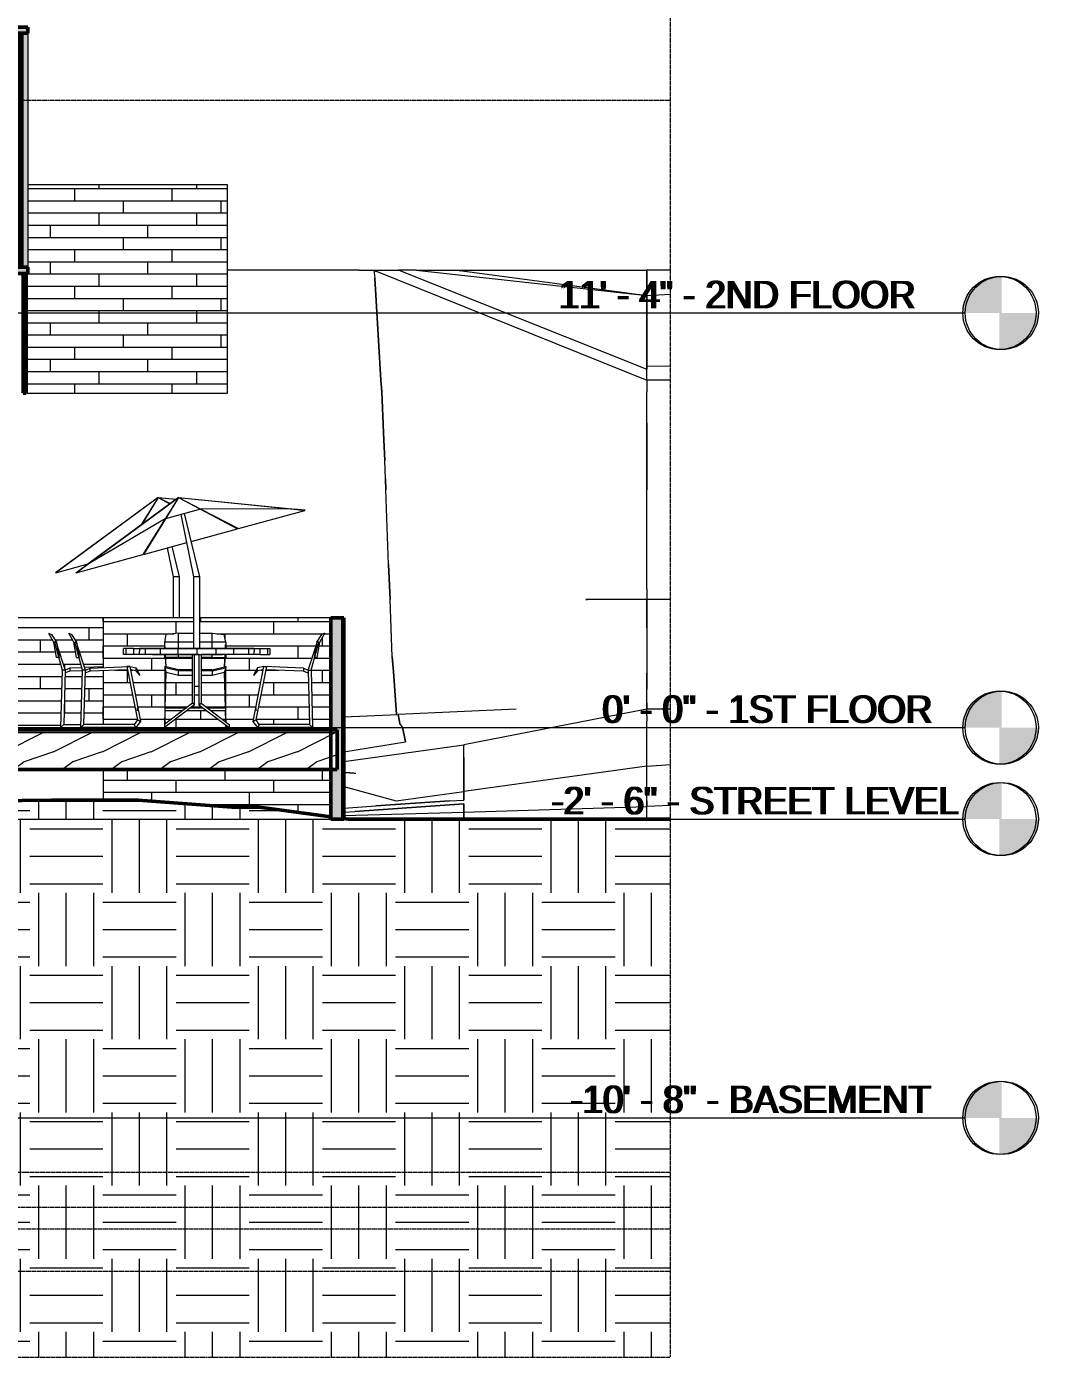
# Model space of a CAD drawing. Header units: inches. Extents: x 1814 to 6957, y -360 to 681.
# Drawn here: x 3860.8 to 4192.7, y -206.6 to 229.9 of the extents above; entities that cross this region are included whole.
import ezdxf

# ---------------------------------------------------------------- set-up
doc = ezdxf.new("R2010")
doc.units = ezdxf.units.IN
doc.header["$MEASUREMENT"] = 0
for name, pattern in [('Aligning Line 1_8_', [0.25, 0.125, -0.125]), ('Grid Line 1_2_', [0.875, 0.5, -0.125, 0.125, -0.125]), ('Hidden 1_8_', [0.1875, 0.125, -0.0625])]:
    doc.linetypes.add(name, pattern=pattern)
for name, color, linetype, lineweight in [('0-1', 7, 'Continuous', 5), ('0-3', 121, 'Continuous', 5), ('0-6', 165, 'Continuous', 5), ('A-DETL-HDLN-1', 250, 'Hidden 1_8_', 9), ('A-FLOR-7', 192, 'Continuous', 5), ('A-FLOR-8', 192, 'Continuous', 50), ('A-FLOR-LEVL', 51, 'Continuous', 9), ('A-FLOR-LEVL-1', 51, 'Grid Line 1_2_', 9), ('A-FLOR-LEVL-2', 191, 'Continuous', 9), ('A-FLOR-LEVL-3', 147, 'Continuous', 9), ('A-FLOR-MCUT', 51, 'Continuous', 13), ('A-FLOR-PATT-2', 8, 'Continuous', 9), ('A-GLAZ', 151, 'Continuous', 13), ('A-GLAZ-2', 151, 'Continuous', 50), ('A-WALL', 113, 'Continuous', 13), ('A-WALL-4', 113, 'Continuous', 5), ('A-WALL-6', 113, 'Continuous', 50), ('A-WALL-PATT-2', 251, 'Continuous', 9), ('C-TOPO', 7, 'Continuous', 9), ('C-TOPO-1', 90, 'Continuous', 50), ('C-TOPO-2', 250, 'Continuous', 9), ('G-ANNO-SYMB', 111, 'Aligning Line 1_8_', 9), ('G-ANNO-SYMB-1', 191, 'Aligning Line 1_8_', 9), ('G-ANNO-SYMB-2', 147, 'Aligning Line 1_8_', 9), ('G-IMPT', 8, 'Continuous', 9), ('L-SITE', 91, 'Continuous', 9)]:
    doc.layers.add(name, color=color, linetype=linetype, lineweight=lineweight)
doc.styles.add('Century Gothic', font='ufonts.com_century-gothic.ttf', dxfattribs={"height": 9})
pattern_1 = [(0, (3261.815, 68.768), (24, 24), [24, -24]), (0, (3261.815, 77.768), (24, 24), [24, -24]), (0, (3261.815, 86.768), (24, 24), [24, -24]), (90, (3264.815, 89.768), (-24, 24), [24, -24]), (90, (3273.815, 89.768), (-24, 24), [24, -24]), (90, (3282.815, 89.768), (-24, 24), [24, -24])]

# ---------------------------------------------------------------- blocks, each defined once
blk = doc.blocks.new('Level - Level Head - Circle-V78-SECTION _ CENTER LOOKING WEST')
at = {"layer": 'A-FLOR-LEVL'}
h = blk.add_hatch(color=256, dxfattribs=at)
edge = h.paths.add_edge_path(flags=0)
edge.add_line((4180.71, 0), (4168.71, 0))
edge.add_arc((4180.71, 0), 12, 90, 180, ccw=False)
edge.add_line((4180.71, 12), (4180.71, 0))
h = blk.add_hatch(color=256, dxfattribs=at)
edge = h.paths.add_edge_path(flags=0)
edge.add_line((4180.71, -12), (4180.71, 0))
edge.add_line((4180.71, 0), (4192.71, 0))
edge.add_arc((4180.71, 0), 12, 270, 360, ccw=False)
at = {"layer": 'A-FLOR-LEVL-2'}
blk.add_circle((4180.71, 0), 12, dxfattribs=at)
blk = doc.blocks.new('CTR - 2nd Phase_rvt-1-SECTION _ CENTER LOOKING WEST')
at = {"layer": 'A-FLOR-LEVL-1'}
for p, q in [((1814.21, 136), (4168.71, 136)), ((1814.21, 0), (4168.71, 0)), ((1814.21, -30), (4168.71, -30)), ((1814.21, -128), (4168.71, -128))]:
    blk.add_line(p, q, dxfattribs=at)
at = {"layer": 'G-ANNO-SYMB-1'}
blk.add_line((1910.88, -164.42), (4071.99, -164.42), dxfattribs=at)
at = {"layer": '0-3'}
for p in [(0, 136), (0, 0), (0, -30), (0, -128)]:
    blk.add_blockref('Level - Level Head - Circle-V78-SECTION _ CENTER LOOKING WEST', p, dxfattribs=at)
at = {"layer": 'A-FLOR-LEVL', "char_height": 9, "attachment_point": 1, "style": 'Century Gothic'}
for s, insert, width in [('11\' - 4" - 2ND FLOOR', (4035.85, 146.55), 147.258), ('0\' - 0" - 1ST FLOOR', (4050.1, 10.55), 129.987), ('-2\' - 6" - STREET LEVEL', (4033.36, -19.45), 150.288), ('-10\' - 8" - BASEMENT', (4039.59, -117.45), 142.713)]:
    blk.add_mtext(s, dxfattribs=dict(at, insert=insert, width=width))
blk = doc.blocks.new('CTR  - Topography_rvt-1-SECTION _ CENTER LOOKING WEST')
at = {"layer": 'C-TOPO'}
h = blk.add_hatch(dxfattribs=at)
h.set_pattern_fill('FP_4', color=256, style=0, pattern_type=2)
h.set_pattern_definition(pattern_1)
h.paths.add_polyline_path([(3936.92, -206.57), (4004.23, -206.57), (4004.23, -30), (3966.3, -30), (3964.85, -29.8), (3964.85, -30), (3960.6, -30), (3960.6, -29.23), (3936.92, -26.05), (3928.18, -26.11), (3897.45, -23.76), (3892.36, -23.81), (3868.93, -23.8), (3831.32, -24.19), (3831.32, -134), (3837.32, -134), (3837.32, -146), (3825.32, -146), (3825.32, -206.57), (3933.46, -206.57)], flags=0)
h = blk.add_hatch(dxfattribs=at)
h.set_pattern_fill('FP_4', color=256, style=0, pattern_type=2)
h.set_pattern_definition(pattern_1)
h.paths.add_polyline_path([(4037.74, -206.57), (4064.23, -206.57), (4064.23, -30), (4004.23, -30), (4004.23, -206.57), (4014.71, -206.57)], flags=0)
h = blk.add_hatch(dxfattribs=at)
h.set_pattern_fill('FP_4', color=256, style=0, pattern_type=2)
h.set_pattern_definition(pattern_1)
h.paths.add_polyline_path([(4071.99, -206.57), (4071.99, -30), (4064.23, -30), (4064.23, -206.57)], flags=0)
at = {"layer": 'C-TOPO-1'}
for p, q in [((3831.32, -24.19), (3868.93, -23.8)), ((3868.93, -23.8), (3892.36, -23.81)), ((3892.36, -23.81), (3897.45, -23.76)), ((3897.45, -23.76), (3928.18, -26.11)), ((3928.18, -26.11), (3936.58, -26.05)), ((3936.58, -26.05), (3936.97, -26.05)), ((3936.97, -26.05), (3939.67, -26.42)), ((3939.67, -26.42), (3960.6, -29.23)), ((3964.85, -29.8), (3966.3, -30)), ((3966.3, -30), (3980.1, -30)), ((3980.1, -30), (4001.84, -30)), ((4001.84, -30), (4004.23, -30)), ((4014.71, -30), (4004.23, -30)), ((4064.23, -30), (4014.71, -30)), ((4071.99, -30), (4064.23, -30))]:
    blk.add_line(p, q, dxfattribs=at)
at = {"layer": 'C-TOPO-2'}
for p, q in [((3969.89, 150), (3926.72, 150)), ((3969.89, 150), (3974.68, 150)), ((3974.68, 150), (3975.1, 147.38)), ((3974.68, 150), (3975.1, 147.38)), ((3974.68, 150), (4064.23, 114)), ((3974.68, 150), (3982.9, 150)), ((3974.68, 150), (3975.53, 149.66)), ((3982.9, 150), (3982.79, 150)), ((3988.65, 150), (3982.9, 150)), ((3982.9, 150), (4064.23, 117.58)), ((3988.65, 150), (3988.28, 150)), ((3988.65, 150), (4064.23, 141.75)), ((3988.65, 150), (4002.08, 150)), ((4002.08, 150), (4064.23, 150)), ((4002.08, 150), (4064.23, 141.75)), ((4002.08, 150), (4003.25, 149.84)), ((4064.23, 141.75), (4064.23, 150)), ((4071.99, 150), (4064.23, 150)), ((4064.23, 150), (4064.23, 141.75)), ((3977.01, 114), (3975.1, 147.38)), ((3975.1, 147.38), (3977.01, 114)), ((4063.97, 141.78), (4064.23, 141.75)), ((4064.23, 141.75), (4071.99, 142.17)), ((4064.23, 118.55), (4064.23, 141.75)), ((4064.23, 141.75), (4064.23, 118.55)), ((4064.23, 118.55), (4071.99, 118.69)), ((4064.23, 118.55), (4071.99, 118.69)), ((4064.23, 117.83), (4064.23, 118.55)), ((4064.23, 118.55), (4064.23, 117.83)), ((3977.01, 114), (3977.35, 110.28)), ((3977.35, 110.28), (3977.01, 114)), ((4064.15, 117.61), (4064.23, 117.58)), ((4064.23, 117.83), (4064.23, 117.58)), ((4064.23, 117.58), (4064.23, 117.83)), ((4064.23, 114), (4064.23, 117.58)), ((4064.23, 114), (4064.23, 117.58)), ((4064.23, 114), (4064.23, 110.12)), ((4071.99, 114), (4064.23, 114)), ((4064.23, 114), (4064.23, 110.12)), ((3977.92, 96.66), (3977.35, 110.28)), ((3977.35, 110.28), (3977.92, 96.66)), ((4064.23, 99.95), (4064.23, 110.12)), ((4064.23, 99.95), (4064.23, 110.12)), ((3977.92, 96.66), (3978.36, 87.58)), ((3978.36, 87.58), (3977.92, 96.66)), ((4064.23, 87.39), (4064.23, 99.95)), ((4064.23, 99.95), (4064.23, 87.39)), ((3978.58, 81.57), (3978.36, 87.58)), ((3978.58, 81.57), (3978.36, 87.58)), ((4064.23, 87.39), (4064.23, 78)), ((4064.23, 78), (4064.23, 87.39)), ((3978.69, 78), (3978.58, 81.57)), ((3978.58, 81.57), (3978.69, 78)), ((3979.56, 53.51), (3978.69, 78)), ((3979.56, 53.51), (3978.69, 78)), ((4064.23, 54.94), (4064.23, 78)), ((4064.23, 54.94), (4064.23, 78)), ((3980.1, 42), (3979.56, 53.51)), ((3979.56, 53.51), (3980.1, 42)), ((4064.23, 45.45), (4064.23, 54.94)), ((4064.23, 45.45), (4064.23, 54.94)), ((4064.23, 45.45), (4064.23, 42)), ((4064.23, 45.45), (4064.23, 42)), ((3980.75, 23.2), (3980.1, 42)), ((3980.75, 23.2), (3980.1, 42)), ((4064.23, 42), (4044.22, 42)), ((4044.22, 42), (4044.77, 42)), ((4064.23, 38.43), (4064.23, 42)), ((4071.99, 42), (4064.23, 42)), ((4064.23, 42), (4064.23, 38.43)), ((4064.23, 32.75), (4064.23, 38.43)), ((4064.23, 38.43), (4064.23, 32.75)), ((4064.23, 32.75), (4064.23, 17.81)), ((4064.23, 32.75), (4064.23, 17.81)), ((3980.75, 23.2), (3981.16, 18.41)), ((3981.16, 18.41), (3980.75, 23.2)), ((3982.18, 4.31), (3981.16, 18.41)), ((3981.16, 18.41), (3982.18, 4.31)), ((4064.23, 12.54), (4064.23, 17.81)), ((4064.23, 17.81), (4064.23, 12.54)), ((4064.23, 8.17), (4064.23, 12.54)), ((4064.23, 8.17), (4064.23, 12.54)), ((4021.4, 6), (3982.67, 4.33)), ((4064.23, 6), (4004.23, -5.68)), ((4021.4, 6), (4020.86, 5.96)), ((4064.23, 6), (4064.23, 8.17)), ((4064.23, 8.17), (4064.23, 6)), ((4064.23, 6), (4071.99, 6.14)), ((4064.23, 3.87), (4064.23, 6)), ((4071.99, 6), (4064.23, 6)), ((4064.23, 6), (4064.43, 6)), ((4064.23, 3.87), (4064.23, 6)), ((3964.85, 3.57), (3982.67, 4.33)), ((3982.67, 4.33), (3983.22, 1.36)), ((3983.22, 1.36), (3982.67, 4.33)), ((3984.16, 0.17), (3983.22, 1.36)), ((3984.16, 0.17), (3983.22, 1.36)), ((3984.16, 0.17), (3985.12, -4.65)), ((3985.12, -4.65), (3984.16, 0.17)), ((4064.23, 3.87), (4064.23, 2.09)), ((4064.23, 3.87), (4064.23, 2.09)), ((4064.23, -12.6), (4064.23, 2.09)), ((4064.23, -12.6), (4064.23, 2.09)), ((3830.82, -0.64), (3885.92, 0)), ((3868.79, -0.75), (3885.92, 0)), ((3964.85, -7.97), (3985.12, -4.65)), ((3964.85, -7.97), (3985.12, -4.65)), ((3964.85, -11.12), (4004.23, -5.68)), ((3964.85, -11.12), (4004.23, -5.68)), ((4004.23, -5.68), (4004.71, -5.58)), ((4004.23, -6.54), (4004.23, -5.68)), ((4004.23, -6.54), (4004.23, -5.68)), ((4004.23, -9.76), (4004.23, -6.54)), ((4004.23, -9.76), (4004.23, -6.54)), ((4004.23, -9.76), (4004.23, -20.92)), ((4004.23, -20.92), (4004.23, -9.76)), ((4064.23, -12.6), (4004.23, -20.92)), ((4064.23, -12.6), (4071.99, -12.09)), ((4064.23, -19.19), (4064.23, -12.6)), ((4064.23, -19.19), (4064.23, -12.6)), ((3964.85, -19.34), (3982.04, -24)), ((3982.04, -24), (4004.23, -20.92)), ((4004.23, -22.7), (4004.23, -20.92)), ((4004.23, -20.92), (4004.23, -22.7)), ((4064.23, -24), (4064.23, -19.19)), ((4064.23, -24), (4064.23, -19.19)), ((3831.32, -24.19), (3868.93, -23.8)), ((3868.93, -23.8), (3892.36, -23.81)), ((3892.36, -23.81), (3897.45, -23.76)), ((3928.18, -26.11), (3897.45, -23.76)), ((3936.58, -26.05), (3928.18, -26.11)), ((3936.97, -26.05), (3936.58, -26.05)), ((3936.97, -26.05), (3939.67, -26.42)), ((3964.85, -26.46), (3975.42, -25.71)), ((3964.85, -26.46), (3975.42, -25.71)), ((3968.53, -27.49), (4004.23, -24.96)), ((4004.23, -24.96), (3968.53, -27.49)), ((3975.42, -25.71), (3999.55, -24)), ((3999.55, -24), (3975.42, -25.71)), ((3999.55, -24), (4004.23, -23.76)), ((3999.55, -24), (4004.23, -23.76)), ((4004.23, -23.76), (4004.23, -22.7)), ((4004.23, -22.7), (4004.23, -23.76)), ((4004.23, -27.76), (4004.23, -24.96)), ((4004.23, -24.96), (4004.23, -27.76)), ((4004.23, -27.76), (4064.23, -25.83)), ((4064.23, -25.83), (4064.23, -24)), ((4064.23, -24), (4064.23, -25.83)), ((4071.99, -25.58), (4064.23, -25.83)), ((4064.23, -30), (4064.23, -25.83)), ((4064.23, -30), (4064.23, -25.83)), ((3939.67, -26.42), (3960.6, -29.23)), ((3964.85, -27.74), (3968.53, -27.49)), ((3964.85, -28.88), (4004.23, -27.76)), ((3964.85, -29.8), (3966.3, -30)), ((3964.87, -27.75), (3968.53, -27.49)), ((3965.83, -30), (3966.3, -30)), ((3966.3, -30), (3980.1, -30)), ((3979.21, -30), (4004.23, -29.91)), ((3979.21, -30), (4004.23, -29.91)), ((3980.1, -30), (4001.84, -30)), ((4001.84, -30), (4004.23, -30)), ((4004.23, -27.76), (4004.23, -29.91)), ((4004.23, -29.91), (4004.23, -27.76)), ((4014.71, -30), (4004.23, -30)), ((4064.23, -30), (4014.71, -30)), ((4071.99, -30), (4064.23, -30))]:
    blk.add_line(p, q, dxfattribs=at)
blk = doc.blocks.new('Level - Level Head - Circle-V79-SECTION _ CENTER LOOKING WEST')
at = {"layer": 'A-FLOR-LEVL'}
h = blk.add_hatch(color=256, dxfattribs=at)
edge = h.paths.add_edge_path(flags=0)
edge.add_line((4180.71, 0), (4168.71, 0))
edge.add_arc((4180.71, 0), 12, 90, 180, ccw=False)
edge.add_line((4180.71, 12), (4180.71, 0))
h = blk.add_hatch(color=256, dxfattribs=at)
edge = h.paths.add_edge_path(flags=0)
edge.add_line((4180.71, -12), (4180.71, 0))
edge.add_line((4180.71, 0), (4192.71, 0))
edge.add_arc((4180.71, 0), 12, 270, 360, ccw=False)
at = {"layer": 'A-FLOR-LEVL-3'}
blk.add_circle((4180.71, 0), 12, dxfattribs=at)
blk = doc.blocks.new('CTR - 1st Phase - Common Walls_rvt-1-SECTION _ CENTER LOOKING WEST')
at = {"layer": 'A-DETL-HDLN-1'}
blk.add_line((3968.81, -15.05), (3964.85, -14.72), dxfattribs=at)
at = {"layer": 'A-FLOR-LEVL-1'}
for p, q in [((1814.21, 136), (4168.71, 136)), ((1814.21, 0), (4168.71, 0)), ((1814.21, -30), (4168.71, -30)), ((1814.21, -128), (4168.71, -128))]:
    blk.add_line(p, q, dxfattribs=at)
at = {"layer": 'G-ANNO-SYMB-2'}
for p, q in [((4071.96, 526.95), (4071.96, -145.84)), ((1910.88, 0), (4071.99, 0)), ((1910.96, -145.84), (4071.96, -145.84)), ((1910.88, -164.42), (4071.99, -164.42))]:
    blk.add_line(p, q, dxfattribs=at)
at = {"layer": '0-6'}
for p in [(0, 136), (0, 0), (0, -30), (0, -128)]:
    blk.add_blockref('Level - Level Head - Circle-V79-SECTION _ CENTER LOOKING WEST', p, dxfattribs=at)
at = {"layer": 'A-FLOR-LEVL', "char_height": 9, "attachment_point": 1, "style": 'Century Gothic'}
for s, insert, width in [('11\' - 4" - 2ND FLOOR', (4035.85, 146.55), 147.258), ('0\' - 0" - 1ST FLOOR', (4050.1, 10.55), 129.987), ('-2\' - 6" - STREET LEVEL', (4033.36, -19.45), 150.288), ('-10\' - 8" - BASEMENT', (4039.59, -117.45), 142.713)]:
    blk.add_mtext(s, dxfattribs=dict(at, insert=insert, width=width))
blk = doc.blocks.new('CTR - 1st Phase -Stairs _ Elevators_rvt-1-SECTION _ CENTER LOOKING WEST')
at = {"layer": 'A-FLOR-LEVL-1'}
for p, q in [((1814.21, 136), (4168.71, 136)), ((1814.21, 0), (4168.71, 0)), ((1814.21, -30), (4168.71, -30)), ((1814.21, -128), (4168.71, -128))]:
    blk.add_line(p, q, dxfattribs=at)
at = {"layer": 'G-ANNO-SYMB-2'}
for p in [(4071.96, 526.95), (1910.96, -206.49)]:
    blk.add_line(p, (4071.96, -206.49), dxfattribs=at)
at = {"layer": '0-6'}
for p in [(0, 136), (0, 0), (0, -30), (0, -128)]:
    blk.add_blockref('Level - Level Head - Circle-V79-SECTION _ CENTER LOOKING WEST', p, dxfattribs=at)
at = {"layer": 'A-FLOR-LEVL', "char_height": 9, "attachment_point": 1, "style": 'Century Gothic'}
for s, insert, width in [('11\' - 4" - 2ND FLOOR', (4035.85, 146.55), 147.258), ('0\' - 0" - 1ST FLOOR', (4050.1, 10.55), 129.987), ('-2\' - 6" - STREET LEVEL', (4033.36, -19.45), 150.288), ('-10\' - 8" - BASEMENT', (4039.59, -117.45), 142.713)]:
    blk.add_mtext(s, dxfattribs=dict(at, insert=insert, width=width))
blk = doc.blocks.new('Outdoor Table01 - 02ZUTB01_dwg-V18-SECTION _ CENTER LOOKING WEST')
at = {"layer": 'G-IMPT'}
for p, q in [((3903.98, 75.5), (3870.3, 50.77)), ((3903.98, 75.5), (3870.3, 50.77)), ((3903.98, 75.5), (3870.41, 50.8)), ((3903.98, 75.5), (3898.29, 66.41)), ((3903.98, 75.5), (3898.48, 66.55)), ((3903.98, 75.5), (3909.83, 74.91)), ((3903.98, 75.5), (3909.83, 74.91)), ((3903.98, 75.5), (3907.85, 73.45)), ((3903.98, 75.5), (3907.88, 73.47)), ((3903.98, 75.5), (3909.83, 74.9)), ((3927.76, 66.44), (3927.98, 66.5)), ((3900.27, 58.94), (3900.49, 59)), ((3908.98, 49.5), (3907.08, 58.98)), ((3910.98, 49.5), (3908.6, 59.4)), ((3870.41, 50.8), (3880.98, 53.68)), ((3908.98, 36), (3908.98, 49.5)), ((3910.98, 49.5), (3908.98, 49.5)), ((3910.98, 36), (3910.98, 49.5)), ((3867.99, 31), (3868.99, 30.5)), ((3867.99, 31), (3869.61, 28)), ((3868.99, 30.5), (3870.61, 28)), ((3869.61, 28), (3870.48, 23)), ((3869.61, 28), (3869.98, 28)), ((3870.48, 28), (3869.98, 28)), ((3869.98, 28), (3872.48, 18.83)), ((3870.48, 28), (3870.74, 27.21)), ((3870.48, 28), (3870.61, 28)), ((3870.61, 28), (3871.48, 23)), ((3870.76, 27.15), (3873.48, 18.83)), ((3871.34, 23), (3870.48, 23)), ((3871.48, 23), (3871.42, 23)), ((3872.48, 18.83), (3871.98, 0)), ((3873.48, 18.83), (3872.48, 18.83)), ((3873.48, 18.83), (3872.98, 1)), ((3874.98, 18.48), (3873.46, 17.98)), ((3874.98, 19.48), (3873.48, 18.83)), ((3878.92, 19.64), (3874.98, 19.48)), ((3874.98, 19.48), (3874.98, 18.48)), ((3879.13, 18.65), (3874.98, 18.48)), ((3885.92, 19.92), (3879.86, 19.68)), ((3871.98, 0), (3872.98, 1)), ((3871.98, 0), (3878.64, 0)), ((3872.98, 1), (3878.66, 1))]:
    blk.add_line(p, q, dxfattribs=at)
blk = doc.blocks.new('Outdoor Table01 - Outdoor Table01-V19-SECTION _ CENTER LOOKING WEST')
blk.add_blockref('Outdoor Table01 - 02ZUTB01_dwg-V18-SECTION _ CENTER LOOKING WEST', (0, 0))
blk = doc.blocks.new('Outdoor Table01 - 02ZUTB01_dwg-V20-SECTION _ CENTER LOOKING WEST')
at = {"layer": 'G-IMPT'}
for p, q in [((3876.96, 50.77), (3910.64, 75.5)), ((3880.01, 53.01), (3910.64, 75.5)), ((3910.64, 75.5), (3880.6, 53.4)), ((3910.64, 75.5), (3906.24, 68.49)), ((3910.64, 75.5), (3906.35, 68.53)), ((3910.64, 75.5), (3952.21, 71.29)), ((3910.64, 75.5), (3917.87, 71.67)), ((3910.64, 75.5), (3948.44, 71.67)), ((3910.64, 75.5), (3947.73, 71.71)), ((3910.64, 75.5), (3917.98, 71.69)), ((3917.87, 71.67), (3906.35, 68.53)), ((3915.64, 49.5), (3911.55, 69.95)), ((3917.64, 49.5), (3912.66, 70.25)), ((3917.87, 71.67), (3930.02, 65.24)), ((3947.73, 71.71), (3917.98, 71.69)), ((3917.98, 71.69), (3930.27, 65.31)), ((3930.27, 65.31), (3952.1, 71.26)), ((3947.73, 71.71), (3952.1, 71.26)), ((3952.21, 71.29), (3948.44, 71.67)), ((3906.24, 68.49), (3880.6, 53.4)), ((3906.24, 68.49), (3898.89, 56.75)), ((3906.34, 68.52), (3899.15, 56.82)), ((3914.85, 61.1), (3930.02, 65.24)), ((3877.06, 50.8), (3898.89, 56.75)), ((3899.15, 56.82), (3913.4, 60.7)), ((3876.96, 50.77), (3880.01, 53.01)), ((3877.06, 50.8), (3880.6, 53.4)), ((3915.64, 26), (3915.64, 49.5)), ((3917.64, 49.5), (3915.64, 49.5)), ((3917.64, 26), (3917.64, 49.5)), ((3874.65, 31), (3875.65, 30.5)), ((3876.27, 28), (3874.65, 31)), ((3910.64, 31), (3906.64, 30.5)), ((3910.64, 31), (3915.64, 31)), ((3910.64, 28), (3910.64, 31)), ((3917.64, 31), (3921.64, 31)), ((3921.64, 31), (3925.64, 30.5)), ((3921.64, 28), (3921.64, 31)), ((3957.01, 28), (3958.62, 31)), ((3958.62, 31), (3957.62, 30.5)), ((3877.27, 28), (3875.65, 30.5)), ((3877.14, 23), (3876.27, 28)), ((3876.27, 28), (3876.64, 28)), ((3879.14, 18.83), (3876.64, 28)), ((3876.64, 28), (3877.14, 28)), ((3877.4, 27.21), (3877.14, 28)), ((3877.14, 28), (3877.27, 28)), ((3878.14, 23), (3877.27, 28)), ((3880.14, 18.83), (3877.42, 27.15)), ((3906.14, 28), (3906.64, 30.5)), ((3906.14, 26), (3906.14, 28)), ((3910.64, 28), (3906.14, 28)), ((3906.25, 26), (3906.18, 27.21)), ((3915.64, 28), (3910.64, 28)), ((3910.64, 26), (3910.64, 28)), ((3921.64, 28), (3917.64, 28)), ((3926.14, 28), (3921.64, 28)), ((3921.64, 26), (3921.64, 28)), ((3926.14, 28), (3925.64, 30.5)), ((3926.03, 26), (3926.09, 27.21)), ((3926.14, 28), (3926.14, 26)), ((3953.14, 18.83), (3955.86, 27.15)), ((3954.14, 18.83), (3956.64, 28)), ((3956.01, 28), (3955.14, 23)), ((3955.88, 27.21), (3956.14, 28)), ((3956.01, 28), (3957.62, 30.5)), ((3956.01, 28), (3956.14, 28)), ((3956.64, 28), (3956.14, 28)), ((3956.14, 23), (3957.01, 28)), ((3956.64, 28), (3957.01, 28)), ((3877.14, 23), (3878, 23)), ((3878.08, 23), (3878.14, 23)), ((3893.46, 26), (3892.64, 26)), ((3892.64, 24), (3892.64, 26)), ((3893.46, 24), (3892.64, 24)), ((3895.85, 26), (3893.46, 26)), ((3893.46, 24), (3893.46, 26)), ((3895.85, 24), (3893.46, 24)), ((3895.85, 26), (3897.81, 26)), ((3895.85, 26), (3895.85, 24)), ((3897.81, 24), (3895.85, 24)), ((3897.81, 26), (3897.81, 25.03)), ((3897.81, 26), (3902.09, 26)), ((3899.67, 26), (3897.81, 26)), ((3897.81, 24), (3897.81, 25.03)), ((3902.09, 24), (3897.81, 24)), ((3899.67, 24), (3897.81, 24)), ((3904.64, 26), (3899.67, 26)), ((3899.67, 26), (3899.67, 24)), ((3904.64, 24), (3899.67, 24)), ((3902.09, 26), (3908.24, 26)), ((3902.09, 24), (3908.24, 24)), ((3910.43, 26), (3904.64, 26)), ((3904.64, 26), (3904.64, 24)), ((3910.43, 24), (3904.64, 24)), ((3906.14, 23), (3906.14, 24)), ((3910.64, 23), (3906.14, 23)), ((3906.58, 19.9), (3906.36, 24)), ((3906.58, 19.9), (3906.41, 23)), ((3908.24, 26), (3912.74, 26)), ((3908.24, 24), (3912.74, 24)), ((3915.64, 26), (3910.43, 26)), ((3910.43, 26), (3910.43, 24)), ((3915.22, 24), (3910.43, 24)), ((3910.64, 23), (3910.64, 24)), ((3915.22, 23), (3910.64, 23)), ((3912.74, 26), (3916.64, 26)), ((3912.74, 24), (3916.64, 24)), ((3915.22, 8), (3915.22, 24)), ((3915.93, 24), (3915.22, 24)), ((3917.64, 26), (3915.64, 26)), ((3915.93, 7.5), (3915.93, 24)), ((3917.34, 24), (3915.93, 24)), ((3916.64, 26), (3920.54, 26)), ((3916.64, 26), (3916.64, 24)), ((3916.64, 24), (3920.54, 24)), ((3917.34, 24), (3918.05, 24)), ((3917.34, 24), (3917.34, 7.5)), ((3922.85, 26), (3917.64, 26)), ((3918.05, 24), (3918.05, 8)), ((3922.85, 24), (3918.05, 24)), ((3921.64, 23), (3918.05, 23)), ((3920.54, 26), (3925.04, 26)), ((3920.54, 24), (3925.04, 24)), ((3921.64, 23), (3921.64, 24)), ((3921.64, 23), (3926.14, 23)), ((3928.64, 26), (3922.85, 26)), ((3922.85, 26), (3922.85, 24)), ((3928.64, 24), (3922.85, 24)), ((3925.04, 26), (3931.19, 26)), ((3931.19, 24), (3925.04, 24)), ((3925.7, 19.9), (3925.92, 24)), ((3925.86, 23), (3925.7, 19.9)), ((3926.14, 24), (3926.14, 23)), ((3933.61, 26), (3928.64, 26)), ((3928.64, 26), (3928.64, 24)), ((3933.61, 24), (3928.64, 24)), ((3931.19, 26), (3935.47, 26)), ((3935.47, 24), (3931.19, 24)), ((3935.47, 26), (3933.61, 26)), ((3933.61, 26), (3933.61, 24)), ((3935.47, 24), (3933.61, 24)), ((3935.47, 26), (3935.47, 24.97)), ((3935.47, 26), (3937.42, 26)), ((3935.47, 24), (3935.47, 24.97)), ((3937.42, 24), (3935.47, 24)), ((3937.42, 26), (3939.82, 26)), ((3937.42, 24), (3937.42, 26)), ((3937.42, 24), (3939.82, 24)), ((3939.82, 26), (3940.64, 26)), ((3939.82, 26), (3939.82, 24)), ((3939.82, 24), (3940.64, 24)), ((3940.64, 26), (3940.64, 24)), ((3955.2, 23), (3955.14, 23)), ((3956.14, 23), (3955.27, 23)), ((3878.64, 0), (3879.14, 18.83)), ((3880.14, 18.83), (3879.14, 18.83)), ((3879.64, 1), (3880.14, 18.83)), ((3881.64, 18.48), (3880.11, 17.98)), ((3880.14, 18.83), (3881.64, 19.48)), ((3881.64, 19.48), (3894.64, 20)), ((3881.64, 18.48), (3881.64, 19.48)), ((3893.84, 18.97), (3881.64, 18.48)), ((3894.64, 20), (3893.64, 20)), ((3893.64, 20), (3897.14, 2.5)), ((3894.64, 20), (3898.14, 2)), ((3894.64, 20), (3896.77, 19.59)), ((3896.77, 18.59), (3894.84, 18.96)), ((3896.77, 19.59), (3897.55, 18.07)), ((3896.77, 18.59), (3896.77, 19.59)), ((3898.05, 17.07), (3896.77, 18.59)), ((3898.05, 17.07), (3897.55, 18.07)), ((3906.14, 20), (3906.14, 19.59)), ((3910.64, 19), (3906.14, 20)), ((3906.14, 19.59), (3906.14, 2)), ((3906.14, 19.59), (3906.14, 6.5)), ((3906.14, 19.48), (3906.14, 19.59)), ((3906.14, 19.59), (3906.64, 18.07)), ((3910.64, 18.59), (3906.14, 19.59)), ((3906.2, 19.4), (3906.14, 19.48)), ((3906.29, 6.49), (3906.62, 18.13)), ((3906.29, 6.49), (3906.62, 18.13)), ((3906.31, 6.49), (3906.62, 18.12)), ((3910.64, 17.07), (3906.64, 18.07)), ((3915.22, 19), (3910.64, 19)), ((3910.64, 18.59), (3910.64, 19)), ((3915.22, 18.59), (3910.64, 18.59)), ((3910.64, 17.07), (3910.64, 18.59)), ((3921.64, 19), (3918.05, 19)), ((3921.64, 18.59), (3918.05, 18.59)), ((3921.64, 19), (3926.14, 20)), ((3921.64, 18.59), (3926.14, 19.59)), ((3921.64, 19), (3921.64, 18.59)), ((3921.64, 18.59), (3921.64, 17.07)), ((3925.64, 18.07), (3921.64, 17.07)), ((3926.14, 19.59), (3925.64, 18.07)), ((3925.66, 18.13), (3925.98, 6.5)), ((3925.66, 18.13), (3925.98, 6.5)), ((3925.66, 18.12), (3925.96, 6.5)), ((3926.14, 19.48), (3926.08, 19.4)), ((3926.14, 20), (3926.14, 19.59)), ((3926.14, 6.5), (3926.14, 19.59)), ((3926.14, 2), (3926.14, 19.59)), ((3926.14, 19.48), (3926.14, 19.59)), ((3935.14, 2), (3938.64, 20)), ((3936.51, 18.59), (3935.22, 17.07)), ((3935.72, 18.07), (3935.22, 17.07)), ((3936.51, 19.59), (3935.72, 18.07)), ((3936.14, 2.5), (3939.64, 20)), ((3938.64, 20), (3936.51, 19.59)), ((3936.51, 18.59), (3936.51, 19.59)), ((3938.44, 18.96), (3936.51, 18.59)), ((3938.64, 20), (3939.64, 20)), ((3951.64, 19.48), (3938.64, 20)), ((3951.64, 18.48), (3939.43, 18.97)), ((3951.64, 19.48), (3953.14, 18.83)), ((3951.64, 19.48), (3951.64, 18.48)), ((3951.64, 18.48), (3953.16, 17.98)), ((3953.14, 18.83), (3953.64, 1)), ((3953.14, 18.83), (3954.14, 18.83)), ((3954.14, 18.83), (3954.64, 0)), ((3915.22, 17.07), (3910.64, 17.07)), ((3917.34, 13.5), (3915.93, 13.5)), ((3921.64, 17.07), (3918.05, 17.07)), ((3897.14, 5.5), (3897.14, 6.5)), ((3915.22, 8), (3906.03, 1)), ((3915.93, 7.5), (3906.03, 0)), ((3906.14, 6.5), (3906.14, 5.5)), ((3906.14, 6.5), (3913.25, 6.5)), ((3906.14, 5.5), (3906.14, 2.5)), ((3906.14, 1.08), (3906.26, 5.5)), ((3911.94, 5.5), (3906.14, 5.5)), ((3906.14, 1.08), (3906.26, 5.5)), ((3906.17, 1.1), (3906.28, 5.5)), ((3919.98, 5.5), (3913.29, 5.5)), ((3914.61, 6.5), (3918.66, 6.5)), ((3915.93, 7.5), (3915.22, 8)), ((3917.34, 7.5), (3918.05, 8)), ((3917.34, 7.5), (3927.24, 0)), ((3918.05, 8), (3927.24, 1)), ((3920.03, 6.5), (3926.14, 6.5)), ((3926.14, 5.5), (3921.33, 5.5)), ((3925.99, 5.51), (3926.09, 1.88)), ((3926.01, 5.51), (3926.11, 1.86)), ((3926.01, 5.51), (3926.11, 1.86)), ((3926.14, 5.5), (3926.14, 6.5)), ((3926.14, 2.5), (3926.14, 5.5)), ((3936.14, 5.5), (3936.14, 6.5)), ((3878.64, 0), (3879.64, 1)), ((3896.64, 0), (3878.64, 0)), ((3896.14, 1), (3879.64, 1)), ((3897.14, 2.5), (3896.14, 1)), ((3896.64, 0), (3896.14, 1)), ((3898.14, 2), (3896.64, 0)), ((3897.14, 2.5), (3898.14, 2)), ((3906.03, 1), (3906.03, 0)), ((3906.14, 2.5), (3906.14, 1.08)), ((3906.14, 2.5), (3906.14, 2)), ((3906.14, 2), (3906.14, 1.08)), ((3906.14, 0.08), (3906.14, 0)), ((3906.14, 0), (3906.14, 0.08)), ((3906.14, 0), (3906.14, 0.08)), ((3906.14, 0), (3906.14, 0.08)), ((3926.11, 0.86), (3926.14, 0)), ((3926.14, 1.84), (3926.14, 2.5)), ((3926.14, 2.5), (3926.14, 2)), ((3926.14, 1.84), (3926.14, 2)), ((3926.14, 0), (3926.14, 0.84)), ((3926.14, 0.84), (3926.14, 0)), ((3926.14, 0.84), (3926.14, 0)), ((3927.24, 1), (3927.24, 0)), ((3936.14, 2.5), (3935.14, 2)), ((3936.64, 0), (3935.14, 2)), ((3937.14, 1), (3936.14, 2.5)), ((3937.14, 1), (3936.64, 0)), ((3954.64, 0), (3936.64, 0)), ((3953.64, 1), (3937.14, 1)), ((3953.64, 1), (3954.64, 0))]:
    blk.add_line(p, q, dxfattribs=at)
blk = doc.blocks.new('Outdoor Table01 - Outdoor Table01-V21-SECTION _ CENTER LOOKING WEST')
blk.add_blockref('Outdoor Table01 - 02ZUTB01_dwg-V20-SECTION _ CENTER LOOKING WEST', (0, 0))
blk = doc.blocks.new('_THE_ WINDOW _ DOOR - Window - 2nd Floor-V25-SECTION _ CENTER LOOKING WEST')
at = {"layer": 'A-GLAZ'}
h = blk.add_hatch(color=256, dxfattribs=at)
h.paths.add_polyline_path([(3858.97, 149), (3861.22, 149), (3861.22, 151), (3855.22, 151), (3855.22, 149), (3857.97, 149)], flags=0)
h.paths.add_polyline_path([(3860.72, 227.75), (3861.22, 227.75), (3861.22, 229.75), (3855.22, 229.75), (3855.22, 227.75), (3860.7, 227.75)], flags=0)
h = blk.add_hatch(color=256, dxfattribs=at)
h.paths.add_polyline_path([(3855.22, 151), (3858.22, 151), (3858.22, 227.75), (3855.22, 227.75), (3855.22, 154.48)], flags=0)
h.paths.add_polyline_path([(3860.72, 151), (3861.22, 151), (3861.22, 227.75), (3859.22, 227.75), (3859.22, 151), (3859.87, 151)], flags=0)
for points in [[(3859.2, 151), (3859.22, 151), (3859.22, 227.75), (3858.22, 227.75), (3858.22, 151)], [(3860.72, 109.75), (3860.72, 149), (3859.72, 149), (3859.72, 109.75)]]:
    blk.add_hatch(color=256, dxfattribs=at).paths.add_polyline_path(points, flags=0)
for p, q in [((3855.22, 151), (3855.22, 227.75)), ((3861.22, 227.75), (3861.22, 151))]:
    blk.add_line(p, q, dxfattribs=at)
at = {"layer": 'A-GLAZ-2'}
for p, q in [((3855.22, 229.75), (3855.22, 227.75)), ((3861.22, 229.75), (3855.22, 229.75)), ((3855.22, 227.75), (3861.22, 227.75)), ((3859.22, 227.75), (3858.22, 227.75)), ((3858.22, 227.75), (3858.22, 151)), ((3859.22, 151), (3859.22, 227.75)), ((3861.22, 227.75), (3861.22, 229.75)), ((3855.22, 151), (3855.22, 149)), ((3861.22, 151), (3855.22, 151)), ((3855.22, 149), (3861.22, 149)), ((3858.22, 151), (3859.22, 151)), ((3859.72, 149), (3859.72, 109.75)), ((3860.72, 149), (3859.72, 149)), ((3860.72, 109.75), (3860.72, 149)), ((3861.22, 149), (3861.22, 151)), ((3859.72, 109.75), (3860.72, 109.75))]:
    blk.add_line(p, q, dxfattribs=at)
blk = doc.blocks.new('Level - Level Head - Circle-50818-SECTION _ CENTER LOOKING WEST')
at = {"layer": 'A-FLOR-LEVL'}
h = blk.add_hatch(color=256, dxfattribs=at)
edge = h.paths.add_edge_path(flags=0)
edge.add_line((4179.96, 0), (4167.96, 0))
edge.add_arc((4179.96, 0), 12, 90, 180, ccw=False)
edge.add_line((4179.96, 12), (4179.96, 0))
h = blk.add_hatch(color=256, dxfattribs=at)
edge = h.paths.add_edge_path(flags=0)
edge.add_line((4179.96, -12), (4179.96, 0))
edge.add_line((4179.96, 0), (4191.96, 0))
edge.add_arc((4179.96, 0), 12, 270, 360, ccw=False)
blk.add_circle((4179.96, 0), 12, dxfattribs=at)

msp = doc.modelspace()

# ---------------------------------------------------------------- hatches: boundary and pattern name
at = {"layer": 'A-FLOR-7'}
msp.add_hatch(color=256, dxfattribs=at).paths.add_polyline_path([(3869.38, -1.75), (3960.6, -1.73), (3960.6, -0.75), (3829.32, -0.75), (3829.32, -1.75), (3845.95, -1.75)], flags=0)
at = {"layer": 'A-FLOR-PATT-2'}
h = msp.add_hatch(dxfattribs=at)
h.set_pattern_fill('FP_49', color=256, style=0, pattern_type=2)
h.set_pattern_definition([(216.87, (3268.212, 84.761), (47.980943, 31.987086), [7.997, -71.971]), (206.565, (3277.808, 79.963), (-15.993714, -15.99413), [17.881, -17.881]), (198.435, (3277.808, 71.967), (-31.98674, -15.99388), [10.115, -40.461])])
h.paths.add_polyline_path([(3852.43, -13.75), (3962.72, -13.75), (3962.72, -1.75), (3829.32, -1.75), (3829.32, -13.75), (3849.91, -13.75)], flags=0)
at = {"layer": 'A-WALL'}
msp.add_hatch(color=256, dxfattribs=at).paths.add_polyline_path([(3962.24, -30), (3964.1, -30), (3964.1, 36), (3960.6, 36), (3960.6, -1.75), (3962.72, -1.75), (3962.72, -13.75), (3960.6, -13.75), (3960.6, -30)], flags=0)
at = {"layer": 'A-WALL-4'}
msp.add_hatch(color=256, dxfattribs=at).paths.add_polyline_path([(3964.85, -30), (3964.85, 36), (3964.1, 36), (3964.1, -30)], flags=0)
at = {"layer": 'A-WALL-PATT-2'}
h = msp.add_hatch(dxfattribs=at)
h.set_pattern_fill('FP_10', color=256, style=0, pattern_type=2)
h.set_pattern_definition([(0, (3924.599, 136.8), (0, 4), []), (90, (3924.599, 136.8), (-8, 8), [4, -28]), (90, (3940.599, 140.8), (-8, 8), [4, -28])])
h.paths.add_polyline_path([(3926.72, 109.75), (3926.72, 178), (3861.22, 178), (3861.22, 149), (3860.91, 149), (3860.94, 109.75), (3869.38, 109.75)], flags=0)
h = msp.add_hatch(dxfattribs=at)
h.set_pattern_fill('FP_25', color=256, style=0, pattern_type=2)
h.set_pattern_definition([(0, (3825.324, 0.8), (0, 4), []), (90, (3825.324, 0.8), (-8, 8), [4, -28]), (90, (3841.324, 4.8), (-8, 8), [4, -28])])
h.paths.add_polyline_path([(3831.32, -0.64), (3885.92, 0), (3871.98, 0), (3872.48, 18.83), (3871.34, 23), (3870.48, 23), (3869.61, 28), (3867.99, 31), (3868.99, 30.5), (3870.61, 28), (3870.76, 27.15), (3873.48, 18.83), (3874.98, 19.48), (3878.92, 19.64), (3878, 23), (3877.14, 23), (3876.27, 28), (3874.65, 31), (3875.65, 30.5), (3877.27, 28), (3877.42, 27.15), (3879.86, 19.68), (3885.92, 19.92), (3885.92, 36), (3831.32, 36), (3831.32, -0.6)], flags=0)
h.paths.add_polyline_path([(3884.32, 1), (3885.92, 1), (3885.92, 18.65), (3881.64, 18.48), (3880.11, 17.98), (3879.64, 1), (3884.3, 1)], flags=0)
h.paths.add_polyline_path([(3872.98, 1), (3878.66, 1), (3879.13, 18.65), (3874.98, 18.48), (3873.46, 17.98), (3873.17, 7.85)], flags=0)
h = msp.add_hatch(dxfattribs=at)
h.set_pattern_fill('FP_40', color=256, style=0, pattern_type=2)
h.set_pattern_definition([(0, (3885.924, -29.2), (0, 4), []), (90, (3885.924, -29.2), (-8, 8), [4, -28]), (90, (3901.924, -25.2), (-8, 8), [4, -28])])
h.paths.add_polyline_path([(3960.6, -29.23), (3960.6, -13.75), (3885.92, -13.75), (3885.92, -23.81), (3893.83, -23.8), (3897.45, -23.76), (3928.48, -26.11), (3936.99, -26.05), (3953.8, -28.32)], flags=0)
h.paths.add_polyline_path([(3960.6, -0.75), (3960.6, 36), (3917.64, 36), (3917.64, 31), (3921.64, 31), (3925.64, 30.5), (3926.14, 28), (3926.14, 26), (3940.64, 26), (3940.64, 24), (3926.14, 24), (3926.14, 23), (3918.05, 23), (3918.05, 19), (3921.64, 19), (3926.14, 20), (3926.14, 19.48), (3926.08, 19.4), (3925.66, 18.07), (3925.98, 6.5), (3926.14, 6.5), (3926.14, 5.5), (3926.01, 5.5), (3926.14, 1.84), (3927.24, 1), (3927.24, 0), (3926.14, 0.84), (3926.11, 0.86), (3919.98, 5.5), (3913.29, 5.5), (3906.14, 0.08), (3906.14, 0.08), (3906.03, 0), (3906.03, 1), (3906.14, 1.08), (3906.26, 5.5), (3906.14, 5.5), (3906.14, 6.5), (3906.29, 6.5), (3906.62, 18.13), (3906.14, 19.59), (3906.14, 20), (3910.64, 19), (3915.22, 19), (3915.22, 23), (3906.14, 23), (3906.14, 24), (3892.64, 24), (3892.64, 26), (3906.14, 26), (3906.14, 28), (3906.64, 30.5), (3910.64, 31), (3915.64, 31), (3915.64, 36), (3885.92, 36), (3885.92, 19.65), (3894.71, 19.99), (3896.77, 19.59), (3898.05, 17.07), (3896.77, 18.59), (3894.84, 18.96), (3898.14, 2), (3896.64, 0), (3885.92, 0), (3885.92, -0.75), (3936.92, -0.75)], flags=0)
h.paths.add_polyline_path([(3937.14, 0), (3936.64, 0), (3935.14, 2), (3938.44, 18.96), (3936.51, 18.59), (3935.22, 17.07), (3936.51, 19.59), (3938.64, 20), (3939.64, 19.96), (3951.64, 19.48), (3953.14, 18.83), (3955.86, 27.15), (3956.01, 28), (3957.62, 30.5), (3958.62, 31), (3957.01, 28), (3956.14, 23), (3955.27, 23), (3954.14, 18.83), (3954.64, 0), (3938.64, 0)], flags=0)
h.paths.add_polyline_path([(3885.92, 1), (3896.14, 1), (3897.14, 2.5), (3893.84, 18.97), (3885.92, 18.65), (3885.92, 11.21)], flags=0)
h.paths.add_polyline_path([(3953.64, 1), (3953.14, 17.99), (3951.64, 18.48), (3939.43, 18.97), (3936.14, 2.5), (3937.14, 1), (3953.14, 1)], flags=0)
h.paths.add_polyline_path([(3906.17, 1.1), (3911.94, 5.5), (3906.28, 5.5)], flags=0)
h.paths.add_polyline_path([(3926.09, 1.88), (3925.99, 5.5), (3921.33, 5.5), (3925.64, 2.22)], flags=0)
h.paths.add_polyline_path([(3925.64, 6.5), (3925.96, 6.5), (3925.64, 18.07), (3921.64, 17.07), (3918.05, 17.07), (3918.05, 8), (3920.03, 6.5)], flags=0)
h.paths.add_polyline_path([(3913.25, 6.5), (3915.22, 8), (3915.22, 17.07), (3910.64, 17.07), (3906.64, 18.07), (3906.62, 18.06), (3906.31, 6.5), (3911.59, 6.5)], flags=0)
h.paths.add_polyline_path([(3918.66, 6.5), (3917.34, 7.5), (3917.34, 13.5), (3915.93, 13.5), (3915.93, 7.5), (3914.61, 6.5), (3918.05, 6.5)], flags=0)

# ---------------------------------------------------------------- linework, layer by layer
at = {"layer": 'A-FLOR-8'}
for p, q in [((3962.72, -0.75), (3830.82, -0.75)), ((3962.72, -13.75), (3962.72, -0.75)), ((3831.32, -13.75), (3962.72, -13.75))]:
    msp.add_line(p, q, dxfattribs=at)
at = {"layer": 'A-FLOR-LEVL-1'}
for p, q in [((1814.96, 136), (4167.96, 136)), ((1814.96, 0), (4167.96, 0)), ((1814.96, -30), (4167.96, -30)), ((1814.96, -128), (4167.96, -128))]:
    msp.add_line(p, q, dxfattribs=at)
at = {"layer": 'A-FLOR-MCUT'}
msp.add_line((3962.72, -1.75), (3829.32, -1.75), dxfattribs=at)
at = {"layer": 'A-WALL'}
for p, q in [((3926.72, 178), (3861.22, 178)), ((3926.72, 109.75), (3926.72, 178)), ((3860.91, 149), (3860.91, 109.75)), ((3860.91, 109.75), (3926.72, 109.75)), ((3915.64, 36), (3831.32, 36)), ((3885.92, 36), (3885.92, 19.65)), ((3960.6, 36), (3917.64, 36)), ((3964.1, 36), (3964.1, -30)), ((3885.92, 18.65), (3885.92, 1)), ((3885.92, 0), (3885.92, -0.75)), ((3885.92, -13.75), (3885.92, -23.81))]:
    msp.add_line(p, q, dxfattribs=at)
at = {"layer": 'A-WALL-6'}
for p, q in [((3960.6, 36), (3960.6, -30)), ((3964.85, 36), (3960.6, 36)), ((3964.85, -30), (3964.85, 36)), ((3960.6, -30), (3964.85, -30))]:
    msp.add_line(p, q, dxfattribs=at)
at = {"layer": 'G-ANNO-SYMB'}
for p, q in [((1910.88, 205.76), (4071.99, 205.76)), ((1910.88, 0), (4071.99, 0)), ((1910.88, -157.31), (4071.99, -157.31)), ((1910.88, -178.24), (4071.99, -178.24))]:
    msp.add_line(p, q, dxfattribs=at)

# ---------------------------------------------------------------- block references
at = {"layer": '0-1'}
for name in ['CTR - 2nd Phase_rvt-1-SECTION _ CENTER LOOKING WEST', 'CTR - 1st Phase - Common Walls_rvt-1-SECTION _ CENTER LOOKING WEST', 'CTR - 1st Phase -Stairs _ Elevators_rvt-1-SECTION _ CENTER LOOKING WEST', 'CTR  - Topography_rvt-1-SECTION _ CENTER LOOKING WEST']:
    msp.add_blockref(name, (0, 0), dxfattribs=at)
at = {"layer": 'A-FLOR-LEVL'}
for p in [(0, 136), (0, 0), (0, -30), (0, -128)]:
    msp.add_blockref('Level - Level Head - Circle-50818-SECTION _ CENTER LOOKING WEST', p, dxfattribs=at)
at = {"layer": 'A-GLAZ'}
msp.add_blockref('_THE_ WINDOW _ DOOR - Window - 2nd Floor-V25-SECTION _ CENTER LOOKING WEST', (0, 0), dxfattribs=at)
at = {"layer": 'L-SITE'}
for name in ['Outdoor Table01 - Outdoor Table01-V19-SECTION _ CENTER LOOKING WEST', 'Outdoor Table01 - Outdoor Table01-V21-SECTION _ CENTER LOOKING WEST']:
    msp.add_blockref(name, (0, 0), dxfattribs=at)

# ---------------------------------------------------------------- texts
at = {"layer": 'A-FLOR-LEVL', "char_height": 9, "attachment_point": 1, "style": 'Century Gothic'}
for s, insert, width in [('11\' - 4" - 2ND FLOOR', (4035.1, 146.55), 147.258), ('0\' - 0" - 1ST FLOOR', (4049.35, 10.55), 129.987), ('-2\' - 6" - STREET LEVEL', (4032.61, -19.45), 150.288), ('-10\' - 8" - BASEMENT', (4038.84, -117.45), 142.713)]:
    msp.add_mtext(s, dxfattribs=dict(at, insert=insert, width=width))

doc.saveas('drawing.dxf')
